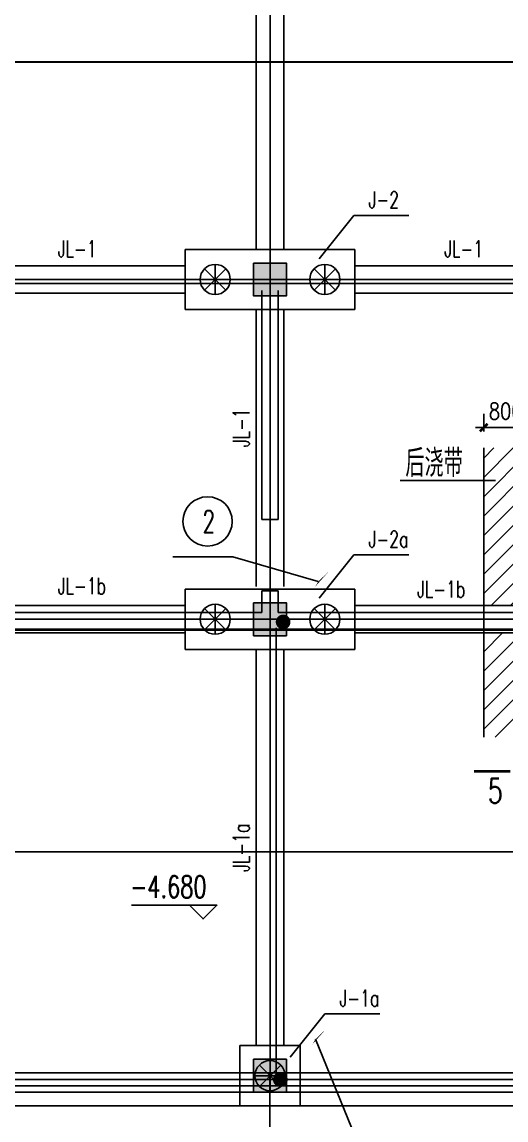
# Model space of a CAD drawing. Extents: x -170759 to 304867, y -311201 to 112352.
# Drawn here: x 214914 to 223745, y -175936 to -155897 of the extents above; entities that cross this region are included whole.
import ezdxf

# ---------------------------------------------------------------- set-up
doc = ezdxf.new("R2010")
doc.units = 0
doc.layers.get('0').update_dxf_attribs({"linetype": 'CONTINUOUS'})
doc.layers.get('DEFPOINTS').update_dxf_attribs({"linetype": 'CONTINUOUS'})
for name, color, linetype in [('LAYER2', 7, 'CONTINUOUS'), ('WAL', 20, 'CONTINUOUS'), ('图层1', 1, 'CONTINUOUS')]:
    doc.layers.add(name, color=color, linetype=linetype)
doc.styles.add('_HZTXT', font='txt.shx', dxfattribs={"width": 0.8, "bigfont": 'HZTXT.shx'})
doc.styles.add('DIM_FONT', font='SIMPLEX.shx', dxfattribs={"width": 0.8})
doc.styles.add('HZTXT', font='txt.shx', dxfattribs={"width": 0.8, "bigfont": 'hztxt.shx'})
doc.styles.add('STYLE1', font='txt.shx', dxfattribs={"width": 0.8, "bigfont": 'HZTXT.shx'})
doc.dimstyles.new('NORMAL', dxfattribs={"dimtxt": 300, "dimasz": 1, "dimexe": 250, "dimexo": 300, "dimgap": 150, "dimtad": 1, "dimdec": 0, "dimzin": 0, "dimdsep": 46, "dimtxsty": 'DIM_FONT', "dimblk": '_DIMX', "dimblk1": '_DIMX', "dimblk2": '_DIMX', "dimsah": 1, "dimcen": 2.5, "dimclrt": 7, "dimadec": 0, "dimazin": 0, "dimtfac": 1, "dimtdec": 0, "dimtix": 1, "dimtmove": 2, "dimatfit": 3, "dimldrblk": '_DIMX', "dimfxl": 0, "dimtolj": 1, "dimtzin": 0, "dimarcsym": 0})

# ---------------------------------------------------------------- blocks, each defined once
blk = doc.blocks.new('_DIMX')
blk.add_line((-150, 0), (150, 0))
at = {"const_width": 50}
blk.add_lwpolyline([(-70, -70), (70, 70)], dxfattribs=at)
blk = doc.blocks.new('*D123')
at = {"layer": 'DEFPOINTS', "color": 0}
for p in [(219439, -174852, 0), (225639, -180253), (225639, -183995)]:
    blk.add_point(p, dxfattribs=at)
at = {"layer": 'WAL', "color": 0, "lineweight": -2}
for p, q in [((225639, -180493), (225639, -184195)), ((219440, -183995), (225638, -183995))]:
    blk.add_line(p, q, dxfattribs=at)
at = {"layer": 'WAL', "color": 0, "lineweight": -2, "xscale": 0.8, "yscale": 0.8, "zscale": 0.8, "rotation": 180}
blk.add_blockref('_DIMX', (219439, -183995), dxfattribs=at)
at = {"layer": 'WAL', "color": 0, "lineweight": -2, "xscale": 0.8, "yscale": 0.8, "zscale": 0.8}
blk.add_blockref('_DIMX', (225639, -183995), dxfattribs=at)
at = {"layer": 'WAL', "color": 7, "insert": (222539, -183795), "char_height": 240, "attachment_point": 5, "style": '_HZTXT'}
blk.add_mtext('\\A1;6200', dxfattribs=at)
blk = doc.blocks.new('*D124')
at = {"layer": 'DEFPOINTS', "color": 0}
for p in [(219439, -174852, 0), (219439, -183995), (211039, -184294, 0)]:
    blk.add_point(p, dxfattribs=at)
at = {"layer": 'WAL', "color": 0, "lineweight": -2}
for p, q in [((219439, -175092), (219439, -184195)), ((211040, -183995), (219438, -183995))]:
    blk.add_line(p, q, dxfattribs=at)
at = {"layer": 'WAL', "color": 0, "lineweight": -2, "xscale": 0.8, "yscale": 0.8, "zscale": 0.8, "rotation": 180}
blk.add_blockref('_DIMX', (211039, -183995), dxfattribs=at)
at = {"layer": 'WAL', "color": 0, "lineweight": -2, "xscale": 0.8, "yscale": 0.8, "zscale": 0.8}
blk.add_blockref('_DIMX', (219439, -183995), dxfattribs=at)
at = {"layer": 'WAL', "color": 7, "insert": (215239, -183795), "char_height": 240, "attachment_point": 5, "style": '_HZTXT'}
blk.add_mtext('\\A1;8400', dxfattribs=at)
blk = doc.blocks.new('*D162')
at = {"layer": 'DEFPOINTS', "color": 0}
for p in [(223339, -163299), (223339, -163671, 0), (224139, -163671, 0)]:
    blk.add_point(p, dxfattribs=at)
at = {"layer": 'WAL', "color": 0, "lineweight": -2}
for p, q in [((223339, -163371), (223339, -163049)), ((223338, -163299), (223337, -163299)), ((224139, -163299), (223339, -163299)), ((224140, -163299), (224141, -163299))]:
    blk.add_line(p, q, dxfattribs=at)
blk.add_blockref('_DIMX', (223339, -163299), dxfattribs=at)
at = {"layer": 'WAL', "color": 0, "lineweight": -2, "rotation": 180}
blk.add_blockref('_DIMX', (224139, -163299), dxfattribs=at)
at = {"layer": 'WAL', "color": 7, "insert": (223739, -162999), "char_height": 300, "attachment_point": 5, "style": 'DIM_FONT'}
blk.add_mtext('\\A1;800', dxfattribs=at)

msp = doc.modelspace()

# ---------------------------------------------------------------- hatches: boundary and pattern name
at = {"layer": 'WAL'}
for points in [[(219139.22853, -160296.52505), (219139.22853, -160896.52505), (219739.22853, -160896.52505), (219739.22853, -160296.52505)], [(219139.22853, -166496.52505), (219139.22853, -167096.52505), (219739.22853, -167096.52505), (219739.22853, -166496.52505)], [(219139.22853, -174826.52505), (219139.22853, -175426.52505), (219739.22853, -175426.52505), (219739.22853, -174826.52505)]]:
    msp.add_hatch(color=4, dxfattribs=at).paths.add_polyline_path(points)
h = msp.add_hatch(dxfattribs=at)
h.set_pattern_fill('ANSI31', color=4, scale=2000, style=0)
h.set_pattern_definition([(45, (-168163.77, -231856.73), (-176.7767, 176.7767), [])])
h.paths.add_polyline_path([(224139.22853, -163670.77821), (223339.22853, -163670.77821), (223339.22853, -166546.52505), (224139.22853, -166546.52505)])
h.paths.add_polyline_path([(224139.22853, -167046.52505), (223339.22853, -167046.52505), (223339.22853, -168947.90588), (224139.22853, -168947.90588)])
h.paths.add_polyline_path([(223865.43776, -166700.69171), (223865.43776, -165992.35838), (224240.43776, -165992.35838), (224240.43776, -166700.69171)], flags=9)

# ---------------------------------------------------------------- linework, layer by layer
at = {"layer": 'LAYER2', "color": 6, "elevation": 0}
for points in [[(219739.74004, -166786.05433, 0, 0, 0), (220101.00581, -166382.99702, 96, 0, 0), (220318.68222, -166109.37878, 0, 0, 0)], [(219689.08628, -175137.43375, 0, 0, 0), (220050.35205, -174734.37644, 96, 0, 0), (220268.02846, -174460.7582, 0, 0, 0)]]:
    msp.add_lwpolyline(points, format="xyseb", dxfattribs=at)
at = {"layer": 'LAYER2', "color": 6, "const_width": 133.7388, "elevation": 0}
for points in [[(219711.26794, -166905.85568, -1), (219646.11889, -166787.68597, -1)], [(219660.61418, -175257.2351, -1), (219595.46513, -175139.06539, -1)]]:
    msp.add_lwpolyline(points, format="xyb", close=True, dxfattribs=at)
at = {"layer": 'WAL', "color": 4}
for p, q in [((219439.22853, -175196.52505), (219439.22853, -136475.28904)), ((219189.22853, -160046.52505), (219189.22853, -153646.52505)), ((219689.22853, -160046.52505), (219689.22853, -153646.52505)), ((220335.77392, -160220.58804, 0), (220971.46484, -159430.11744, 0)), ((220971.46484, -159430.11744, 0), (221973.04354, -159430.11744, 0)), ((217889.22853, -161146.52505), (217889.22853, -160046.52505)), ((220989.22853, -160046.52505), (217889.22853, -160046.52505)), ((220989.22853, -161146.52505), (220989.22853, -160046.52505)), ((212589.22853, -160346.52505), (217889.22853, -160346.52505)), ((218244.77417, -160790.97941), (218633.6829, -160402.07068)), ((218633.6829, -160790.97941), (218244.77417, -160402.07068)), ((218439.22853, -160321.52505), (218439.22853, -160871.52505)), ((220244.77417, -160790.97941), (220633.6829, -160402.07068)), ((220633.6829, -160790.97941), (220244.77417, -160402.07068)), ((220439.22853, -160321.52505), (220439.22853, -160871.52505)), ((220989.22853, -160346.52505), (225239.22853, -160346.52505)), ((174767.77959, -160596.52505), (218787.04971, -160596.52505)), ((218164.22853, -160596.52505), (218714.22853, -160596.52505)), ((218787.04971, -160596.52505), (232255.46676, -160596.52505)), ((220164.22853, -160596.52505), (220714.22853, -160596.52505)), ((212589.22853, -160846.52505), (217889.22853, -160846.52505)), ((219289.22853, -164976.52505), (219289.22853, -160796.52505)), ((219589.22853, -164976.52505), (219589.22853, -160796.52505)), ((220989.22853, -160846.52505), (225239.22853, -160846.52505)), ((220989.22853, -161146.52505), (217889.22853, -161146.52505)), ((219189.22853, -166196.52505), (219189.22853, -161146.52505)), ((219689.22853, -166196.52505), (219689.22853, -161146.52505)), ((223339.22853, -168947.90588, 0), (223339.22853, -163670.77821, 0)), ((221812.66142, -164266.96211, 0), (223554.20814, -164266.96211, 0)), ((219589.22853, -164976.52505), (219289.22853, -164976.52505)), ((220335.77392, -166414.43352, 0), (220971.46484, -165623.96291, 0)), ((220971.46484, -165623.96291, 0), (221973.04354, -165623.96291, 0)), ((217889.22853, -167346.52505), (217889.22853, -166246.52505)), ((220989.22853, -166246.52505), (217889.22853, -166246.52505)), ((219589.22853, -166276.52505), (219289.22853, -166276.52505)), ((219289.22853, -166676.52505), (219289.22853, -166276.52505)), ((219589.22853, -166676.52505), (219589.22853, -166276.52505)), ((220989.22853, -167346.52505), (220989.22853, -166246.52505)), ((218439.22853, -166521.52505), (218439.22853, -167071.52505)), ((220439.22853, -166521.52505), (220439.22853, -167071.52505)), ((217889.22853, -166546.52505), (211439.22853, -166546.52505)), ((219289.22853, -166676.52505), (212759.22853, -166676.52505)), ((218633.6829, -166990.97941), (218244.77417, -166602.07068)), ((218244.77417, -166990.97941), (218633.6829, -166602.07068)), ((225459.22853, -166676.52505), (219589.22853, -166676.52505)), ((220633.6829, -166990.97941), (220244.77417, -166602.07068)), ((220244.77417, -166990.97941), (220633.6829, -166602.07068)), ((225239.22853, -166546.52505), (220989.22853, -166546.52505)), ((174767.77959, -166796.52505), (218787.04971, -166796.52505)), ((225459.22853, -166796.52505), (204839.22853, -166796.52505)), ((218164.22853, -166796.52505), (218714.22853, -166796.52505)), ((220164.22853, -166796.52505), (220714.22853, -166796.52505)), ((217889.22853, -167046.52505), (211439.22853, -167046.52505)), ((225459.22853, -166976.52505), (213289.22853, -166976.52505)), ((225239.22853, -167046.52505), (220989.22853, -167046.52505)), ((220989.22853, -167346.52505), (217889.22853, -167346.52505)), ((219189.22853, -174576.52505), (219189.22853, -167346.52505)), ((219689.22853, -174576.52505), (219689.22853, -167346.52505)), ((219804.99339, -174790.42892), (220440.68432, -173999.95832)), ((220440.68432, -173999.95832), (221442.26302, -173999.95832)), ((218889.22853, -175676.52505), (218889.22853, -174576.52505)), ((219989.22853, -174576.52505), (218889.22853, -174576.52505)), ((219989.22853, -175676.52505), (219989.22853, -174576.52505)), ((219244.77417, -175320.97941), (219633.6829, -174932.07068)), ((219633.6829, -175320.97941), (219244.77417, -174932.07068)), ((219439.22853, -174851.52505), (219439.22853, -175401.52505)), ((211219.22853, -175076.52505), (230619.22853, -175076.52505)), ((219164.22853, -175126.52505), (219714.22853, -175126.52505)), ((211219.22853, -175196.52505), (256239.22853, -175196.52505)), ((211269.22853, -175426.52505), (241419.22853, -175426.52505)), ((211839.22853, -175676.52505), (226039.22853, -175676.52505)), ((219989.22853, -175676.52505), (218889.22853, -175676.52505))]:
    msp.add_line(p, q, dxfattribs=at)
at = {"layer": 'WAL', "color": 4, "const_width": 40}
msp.add_lwpolyline([(177813.14151, -156346.19538), (177356.65005, -156627.96279), (259353.36458, -156627.96279), (259033.04429, -156394.10731)], dxfattribs=at)
at = {"layer": 'WAL', "color": 4}
for points in [[(219139.22853, -160296.52505), (219139.22853, -160896.52505), (219739.22853, -160896.52505), (219739.22853, -160296.52505), (219139.22853, -160296.52505)], [(219139.22853, -166496.52505), (219139.22853, -167096.52505), (219739.22853, -167096.52505), (219739.22853, -166496.52505), (219139.22853, -166496.52505)], [(219139.22853, -174826.52505), (219139.22853, -175426.52505), (219739.22853, -175426.52505), (219739.22853, -174826.52505), (219139.22853, -174826.52505)]]:
    msp.add_lwpolyline(points, dxfattribs=at)
at = {"layer": 'WAL', "color": 4, "const_width": 50, "elevation": 0}
msp.add_lwpolyline([(223158.69545, -169571.28961), (223825.96565, -169571.28961)], dxfattribs=at)
at = {"layer": 'WAL', "color": 4, "elevation": 0}
msp.add_lwpolyline([(217969.2394, -172015.38306), (218219.2394, -172265.48169), (218469.2394, -172015.38306), (216911.55328, -172015.38306)], dxfattribs=at)
at = {"layer": 'WAL', "color": 4}
for centre in [(218439.22853, -160596.52505), (220439.22853, -160596.52505), (218439.22853, -166796.52505), (220439.22853, -166796.52505), (219439.22853, -175126.52505)]:
    msp.add_circle(centre, 275, dxfattribs=at)
at = {"layer": '图层1', "color": 1, "linetype": 'ByBlock'}
for p, q in [((177319.22013, -160671.27895, 0), (257689.40345, -160671.27895, 0)), ((211052.55614, -166993.95093, 0), (225692.01713, -166993.95093, 0)), ((219552.16736, -175253.66688, 0), (219552.16736, -166952.90154, 0)), ((225652.66388, -171044.19933, 0), (211091.90939, -171044.19933, 0)), ((256235.11096, -175311.29804, 0), (211095.46007, -175311.29804, 0))]:
    msp.add_line(p, q, dxfattribs=at)
at = {"layer": '图层1', "color": 0, "linetype": 'ByBlock'}
for p, q in [((217663.9151, -165659.75567, 0), (218762.53791, -165659.75567, 0)), ((220318.68222, -166109.37878, 0), (218762.53791, -165659.75567, 0)), ((220268.02846, -174460.7582, 0), (221407.33144, -177243.25904, 0))]:
    msp.add_line(p, q, dxfattribs=at)
msp.add_circle((218300.71242, -165011.01008), 449.77374, dxfattribs=at)

# ---------------------------------------------------------------- texts
at = {"layer": 'WAL', "color": 4, "width": 0.7}
for s, height, style, p in [('J-2', 300, '_HZTXT', (221236.11824, -159292.17886, 0)), ('JL-1', 300, '_HZTXT', (215565.90964, -160187.49936, 0)), ('JL-1', 300, '_HZTXT', (222617.22258, -160187.49936, 0)), ('后浇带', 500, '_HZTXT', (221908.93484, -164198.42102)), ('J-2a', 300, '_HZTXT', (221236.11824, -165486.02434, 0)), ('JL-1b', 300, '_HZTXT', (215565.90964, -166339.08402, 0)), ('JL-1b', 300, '_HZTXT', (222121.53635, -166398.6094, 0)), ('5', 450, '_HZTXT', (223413.50238, -170152.11904, 0)), ('-4.680', 400, 'HZTXT', (216889.16648, -171878.73123, 0)), ('J-1a', 300, '_HZTXT', (220705.33771, -173862.01975))]:
    msp.add_text(s, height=height, dxfattribs=dict(at, style=style)).set_placement(p)
at = {"layer": 'WAL', "color": 4, "style": '_HZTXT', "width": 0.7}
for s, p in [('JL-1', (219062.5416, -163658.02931, 0)), ('JL-1a', (219062.5416, -171408.27467, 0))]:
    msp.add_text(s, height=300, rotation=90, dxfattribs=at).set_placement(p)
at = {"layer": '图层1', "color": 0, "linetype": 'ByBlock', "style": 'STYLE1', "width": 0.65}
msp.add_text('2', height=400, dxfattribs=at).set_placement((218210.30573, -165211.92272))

# ---------------------------------------------------------------- dimensions: what is measured, and where the dimension line sits
at = {"layer": 'WAL', "color": 4}
for base, p1, p2, override, picture, middle in [((223339.22853, -163298.63017, 0), (224139.22853, -163670.77821, 0), (223339.22853, -163670.77821, 0), {"dimlfac": 1, "dimse1": 1}, '*D162', (223739.22853, -162998.63017, 0)), ((219439.22853, -183994.72392, 0), (211039.22853, -184293.75859), (219439.22853, -174851.52505), {"dimscale": 0.8, "dimgap": 100, "dimlfac": 1, "dimtxsty": '_HZTXT', "dimse1": 1, "dimtfac": 0.8}, '*D124', (215239.22853, -183794.72392, 0)), ((225639.22853, -183994.72392, 0), (219439.22853, -174851.52505), (225639.22853, -180253.06565, 0), {"dimscale": 0.8, "dimgap": 100, "dimlfac": 1, "dimtxsty": '_HZTXT', "dimse1": 1, "dimtfac": 0.8}, '*D123', (222539.22853, -183794.72392, 0))]:
    dim = msp.add_linear_dim(base=base, p1=p1, p2=p2, dimstyle='NORMAL', override=override, dxfattribs=at)
    dim.commit()
    dim.dimension.update_dxf_attribs({"geometry": picture, "text_midpoint": middle})

doc.saveas('drawing.dxf')
